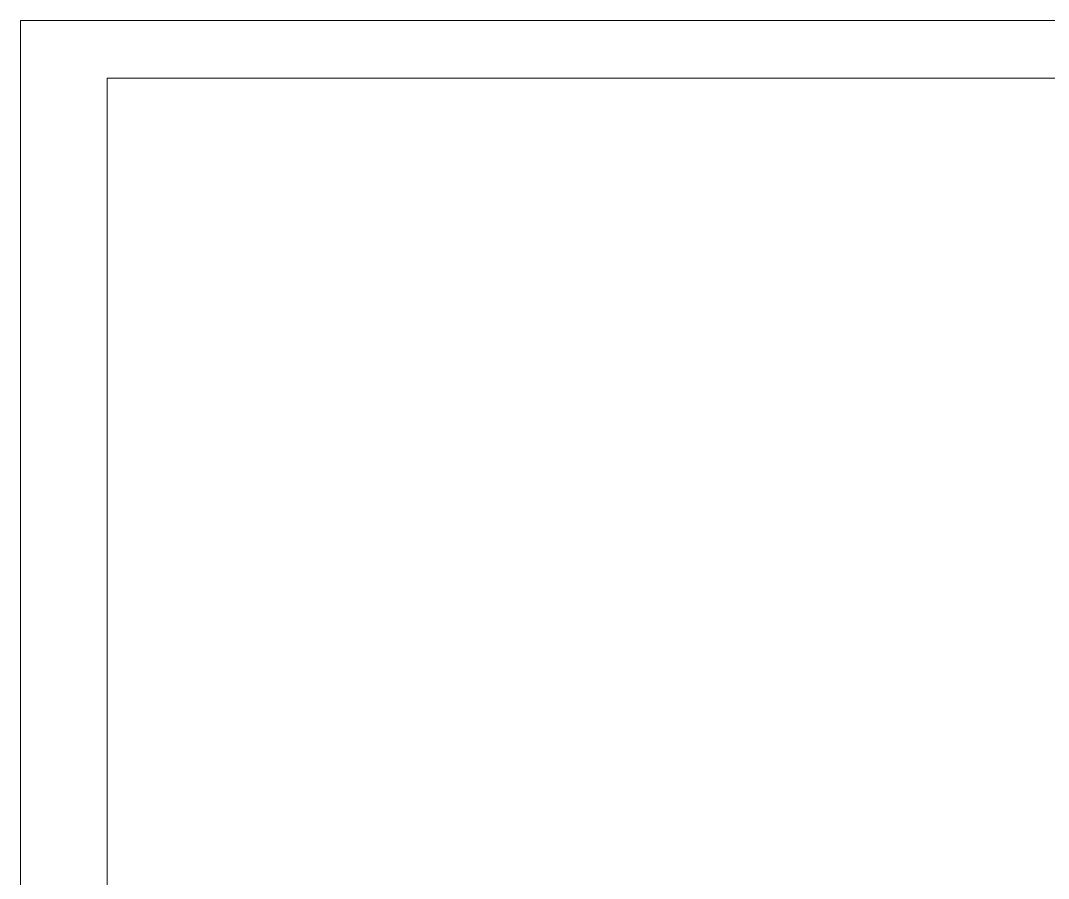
# Model space of a CAD drawing. Header units: inches. Extents: x 31310 to 32350, y 3900 to 5049.
# Drawn here: x 31810 to 31863.4, y 4212.1 to 4256.7 of the extents above; entities that cross this region are included whole.
import ezdxf

# ---------------------------------------------------------------- set-up
doc = ezdxf.new("R2010")
doc.units = ezdxf.units.IN
doc.header["$MEASUREMENT"] = 0
doc.layers.add('A-FURN-EQPM', color=177, linetype='Continuous', lineweight=0)
doc.layers.add('US-Elevation', color=9, linetype='Continuous', lineweight=5)

# ---------------------------------------------------------------- blocks, each defined once
blk = doc.blocks.new('erthrhhrthre')
for p, q in [((-229.505, 130.043), (-229.505, 40.943)), ((-103.505, 130.043), (-229.505, 130.043))]:
    blk.add_line(p, q)
at = {"color": 5}
for p, q in [((-225.005, 127.043), (-225.005, 43.943)), ((-106.505, 127.043), (-225.005, 127.043))]:
    blk.add_line(p, q, dxfattribs=at)
at = {"layer": 'A-FURN-EQPM', "color": 0, "linetype": 'ByBlock', "lineweight": -2, "ltscale": 0.25}
blk.add_lwpolyline([(-229.505, 40.943), (-103.505, 40.943), (-103.505, 130.043), (-229.505, 130.043)], close=True, dxfattribs=at)

msp = doc.modelspace()

# ---------------------------------------------------------------- block references
at = {"layer": 'US-Elevation', "color": 1}
msp.add_blockref('erthrhhrthre', (32039.505, 4126.629), dxfattribs=at)

doc.saveas('drawing.dxf')
